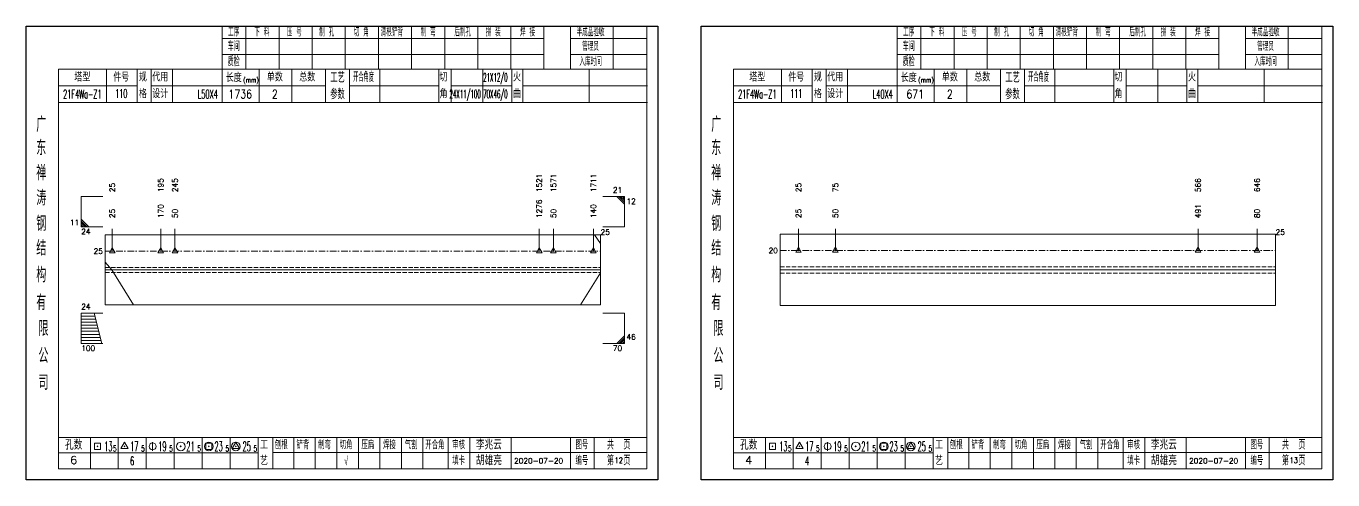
# Model space of a CAD drawing. Extents: x 1310 to 15542, y -76 to 8381.
# Drawn here: x 4950 to 5554, y 5794 to 6004 of the extents above; entities that cross this region are included whole.
import ezdxf
from ezdxf.enums import TextEntityAlignment as Align

# ---------------------------------------------------------------- set-up
doc = ezdxf.new("R2010")
doc.units = 0
doc.header["$MEASUREMENT"] = 0
doc.linetypes.add('一点画线', pattern=[5.2, 3, -1, 0.2, -1])
doc.linetypes.add('虚线', pattern=[2.75, 2, -0.75])
doc.layers.get('0').update_dxf_attribs({"linetype": 'CONTINUOUS', "lineweight": 25})
for name, color, linetype, lineweight in [('1', 7, 'CONTINUOUS', 25), ('4', 7, 'CONTINUOUS', 25), ('5', 7, 'CONTINUOUS', 25)]:
    doc.layers.add(name, color=color, linetype=linetype, lineweight=lineweight)
doc.styles.get("Standard").update_dxf_attribs({"font": 'simplex.shx', "width": 0.7, "height": 3, "bigfont": 'gbhzfs.shx'})

# ---------------------------------------------------------------- blocks, each defined once
blk = doc.blocks.new('孔17.5')
at = {"layer": '5', "color": 7, "linetype": 'Continuous', "lineweight": 13}
for p, q in [((0, 1), (-0.866, -0.5)), ((-0.1, -0.1), (0.1, 0.1)), ((0.1, -0.1), (-0.1, 0.1)), ((0.866, -0.5), (0, 1)), ((-0.866, -0.5), (0.866, -0.5))]:
    blk.add_line(p, q, dxfattribs=at)
blk = doc.blocks.new('CTJGK')
at = {"color": 6, "linetype": 'Continuous'}
for p, q in [((0, 209.97), (292.13, 209.97)), ((0, 0), (0, 209.97)), ((292.13, 209.97), (292.13, 0)), ((292.13, 0), (0, 0))]:
    blk.add_line(p, q, dxfattribs=at)

msp = doc.modelspace()

# ---------------------------------------------------------------- linework, layer by layer
at = {"color": 7, "linetype": 'Continuous', "lineweight": 13}
for p, q in [((4975.352, 5924.824), (4985.352, 5924.824)), ((4975.352, 5910.824), (4975.352, 5924.824)), ((5226.482, 5924.824), (5216.482, 5924.824)), ((5222.982, 5924.824), (5226.482, 5921.324)), ((5223.857, 5924.824), (5226.482, 5922.199)), ((5224.732, 5924.824), (5226.482, 5923.074)), ((5225.607, 5924.824), (5226.482, 5923.949)), ((5226.482, 5910.824), (5226.482, 5924.824)), ((4978.852, 5910.824), (4975.352, 5914.324)), ((4977.977, 5910.824), (4975.352, 5913.449)), ((4977.102, 5910.824), (4975.352, 5912.574)), ((4976.227, 5910.824), (4975.352, 5911.699)), ((4975.352, 5910.824), (4985.352, 5910.824)), ((4989.651, 5899.524), (4989.651, 5909.824)), ((5012.089, 5899.524), (5012.089, 5909.824)), ((5018.689, 5899.524), (5018.689, 5909.824)), ((5187.104, 5899.524), (5187.104, 5909.824)), ((5193.704, 5899.524), (5193.704, 5909.824)), ((5212.182, 5899.524), (5212.182, 5909.824)), ((5226.482, 5910.824), (5216.482, 5910.824)), ((5307.019, 5899.824), (5307.019, 5909.824)), ((5324.092, 5899.824), (5324.092, 5909.824)), ((5491.757, 5899.824), (5491.757, 5909.824)), ((5519.075, 5899.824), (5519.075, 5909.824)), ((5215.482, 5903.136), (5212.71, 5907.024)), ((4986.352, 5894.388), (4989.519, 5890.824)), ((4989.519, 5890.824), (4999.55, 5874.624)), ((5215.482, 5889.528), (5206.243, 5874.624)), ((4975.352, 5870.824), (4985.352, 5870.824)), ((4975.352, 5870.824), (4975.352, 5856.824)), ((4975.352, 5869.424), (4981.702, 5869.424)), ((4975.352, 5868.024), (4982.052, 5868.024)), ((4981.352, 5870.824), (4984.852, 5856.824)), ((5226.482, 5870.824), (5216.482, 5870.824)), ((5226.482, 5870.824), (5226.482, 5856.824)), ((4975.352, 5866.624), (4982.402, 5866.624)), ((4975.352, 5865.224), (4982.752, 5865.224)), ((4975.352, 5863.824), (4983.102, 5863.824)), ((4975.352, 5862.424), (4983.452, 5862.424)), ((4975.352, 5861.024), (4983.802, 5861.024)), ((4975.352, 5859.624), (4984.152, 5859.624)), ((4975.352, 5858.224), (4984.502, 5858.224)), ((4975.352, 5856.824), (4985.352, 5856.824)), ((5226.482, 5856.824), (5216.482, 5856.824)), ((5222.982, 5856.824), (5226.482, 5860.324)), ((5223.857, 5856.824), (5226.482, 5859.449)), ((5224.732, 5856.824), (5226.482, 5858.574)), ((5225.607, 5856.824), (5226.482, 5857.699))]:
    msp.add_line(p, q, dxfattribs=at)
at = {"color": 7, "linetype": 'Continuous', "lineweight": 18}
for p, q in [((4986.352, 5907.024), (4986.352, 5874.624)), ((4986.352, 5907.024), (5215.482, 5907.024)), ((5215.482, 5907.024), (5215.482, 5874.624)), ((5298.482, 5907.324), (5298.482, 5874.324)), ((5298.482, 5907.324), (5527.612, 5907.324)), ((5527.612, 5907.324), (5527.612, 5874.324)), ((4986.352, 5890.824), (5215.482, 5890.824)), ((5298.482, 5890.824), (5527.612, 5890.824))]:
    msp.add_line(p, q, dxfattribs=at)
at = {"color": 3, "linetype": '一点画线', "lineweight": 13}
for p, q in [((4986.352, 5899.524), (5215.482, 5899.524)), ((5298.482, 5899.824), (5527.612, 5899.824))]:
    msp.add_line(p, q, dxfattribs=at)
at = {"color": 1, "linetype": '虚线', "lineweight": 18}
for p, q in [((4986.352, 5892.024), (5215.482, 5892.024)), ((5298.482, 5892.324), (5527.612, 5892.324)), ((4986.352, 5889.624), (5215.482, 5889.624)), ((5298.482, 5889.324), (5527.612, 5889.324))]:
    msp.add_line(p, q, dxfattribs=at)
at = {"layer": '1', "color": 7, "linetype": 'Continuous', "lineweight": 18}
for p, q in [((4986.352, 5874.624), (5215.482, 5874.624)), ((5298.482, 5874.324), (5527.612, 5874.324))]:
    msp.add_line(p, q, dxfattribs=at)
at = {"layer": '4', "color": 1, "linetype": 'Continuous', "lineweight": 18}
for p, q in [((4949.852, 6003.651), (4949.852, 5793.681)), ((5241.982, 6003.651), (4949.852, 6003.651)), ((5040.482, 6003.651), (5040.482, 5983.811)), ((5051.512, 6003.651), (5051.512, 5983.791)), ((5066.822, 6003.651), (5066.822, 5983.791)), ((5082.142, 6003.651), (5082.142, 5983.791)), ((5097.452, 6003.651), (5097.452, 5983.791)), ((5112.762, 6003.651), (5112.762, 5983.791)), ((5128.072, 6003.651), (5128.072, 5983.791)), ((5143.392, 6003.651), (5143.392, 5983.791)), ((5158.702, 6003.651), (5158.702, 5983.791)), ((5174.012, 6003.651), (5174.012, 5983.791)), ((5189.322, 6003.651), (5189.322, 5983.811)), ((5189.322, 6003.651), (5189.322, 5983.791)), ((5201.602, 6003.651), (5201.602, 5983.791)), ((5221.352, 6003.651), (5221.352, 5983.791)), ((5236.932, 6003.651), (5236.932, 5983.791)), ((5241.982, 5973.851), (5241.982, 6003.651)), ((5261.982, 6003.651), (5261.982, 5793.681)), ((5554.112, 6003.651), (5261.982, 6003.651)), ((5352.612, 6003.651), (5352.612, 5983.811)), ((5363.642, 6003.651), (5363.642, 5983.791)), ((5378.952, 6003.651), (5378.952, 5983.791)), ((5394.272, 6003.651), (5394.272, 5983.791)), ((5409.582, 6003.651), (5409.582, 5983.791)), ((5424.892, 6003.651), (5424.892, 5983.791)), ((5440.202, 6003.651), (5440.202, 5983.791)), ((5455.522, 6003.651), (5455.522, 5983.791)), ((5470.832, 6003.651), (5470.832, 5983.791)), ((5486.142, 6003.651), (5486.142, 5983.791)), ((5501.452, 6003.651), (5501.452, 5983.811)), ((5501.452, 6003.651), (5501.452, 5983.791)), ((5513.732, 6003.651), (5513.732, 5983.791)), ((5533.482, 6003.651), (5533.482, 5983.791)), ((5549.062, 6003.651), (5549.062, 5983.791)), ((5554.112, 5973.851), (5554.112, 6003.651)), ((5189.322, 5997.921), (5040.482, 5997.921)), ((5236.932, 5997.921), (5201.602, 5997.921)), ((5501.452, 5997.921), (5352.612, 5997.921)), ((5549.062, 5997.921), (5513.732, 5997.921)), ((5189.322, 5990.441), (5040.482, 5990.441)), ((5236.932, 5990.441), (5201.602, 5990.441)), ((5501.452, 5990.441), (5352.612, 5990.441)), ((5549.062, 5990.441), (5513.732, 5990.441)), ((4964.862, 5983.791), (4964.862, 5798.731)), ((5236.932, 5983.791), (4964.862, 5983.791)), ((4986.982, 5983.801), (4986.982, 5968.381)), ((5001.132, 5968.381), (5001.132, 5983.791)), ((5007.632, 5968.381), (5007.632, 5983.791)), ((5017.502, 5983.791), (5017.502, 5968.381)), ((5040.482, 5983.811), (5040.482, 5968.381)), ((5057.602, 5983.791), (5057.602, 5968.381)), ((5072.652, 5983.791), (5072.652, 5968.381)), ((5088.352, 5983.791), (5088.352, 5968.381)), ((5099.412, 5983.791), (5099.412, 5968.381)), ((5113.362, 5983.791), (5113.362, 5968.381)), ((5140.662, 5983.791), (5140.662, 5968.381)), ((5146.422, 5983.791), (5146.422, 5968.381)), ((5161.042, 5983.791), (5161.042, 5968.381)), ((5174.502, 5983.791), (5174.502, 5968.381)), ((5179.492, 5983.791), (5179.492, 5968.381)), ((5210.232, 5983.791), (5210.232, 5968.381)), ((5236.932, 5798.731), (5236.932, 5983.791)), ((5276.992, 5983.791), (5276.992, 5798.731)), ((5549.062, 5983.791), (5276.992, 5983.791)), ((5299.112, 5983.801), (5299.112, 5968.381)), ((5313.262, 5968.381), (5313.262, 5983.791)), ((5319.762, 5968.381), (5319.762, 5983.791)), ((5329.632, 5983.791), (5329.632, 5968.381)), ((5352.612, 5983.811), (5352.612, 5968.381)), ((5369.732, 5983.791), (5369.732, 5968.381)), ((5384.782, 5983.791), (5384.782, 5968.381)), ((5400.482, 5983.791), (5400.482, 5968.381)), ((5411.542, 5983.791), (5411.542, 5968.381)), ((5425.492, 5983.791), (5425.492, 5968.381)), ((5452.792, 5983.791), (5452.792, 5968.381)), ((5458.552, 5983.791), (5458.552, 5968.381)), ((5473.172, 5983.791), (5473.172, 5968.381)), ((5486.632, 5983.791), (5486.632, 5968.381)), ((5491.622, 5983.791), (5491.622, 5968.381)), ((5522.362, 5983.791), (5522.362, 5968.381)), ((5549.062, 5798.731), (5549.062, 5983.791)), ((5001.132, 5976.031), (4964.862, 5976.031)), ((5088.352, 5976.081), (5007.632, 5976.081)), ((5099.412, 5976.081), (5140.662, 5976.081)), ((5146.422, 5976.081), (5174.502, 5976.081)), ((5179.492, 5976.081), (5237.112, 5976.081)), ((5241.982, 5793.681), (5241.982, 5973.851)), ((5313.262, 5976.031), (5276.992, 5976.031)), ((5400.482, 5976.081), (5319.762, 5976.081)), ((5411.542, 5976.081), (5452.792, 5976.081)), ((5458.552, 5976.081), (5486.632, 5976.081)), ((5491.622, 5976.081), (5549.242, 5976.081)), ((5554.112, 5793.681), (5554.112, 5973.851)), ((5237.112, 5968.381), (4964.862, 5968.381)), ((5549.242, 5968.381), (5276.992, 5968.381)), ((4964.862, 5813.261), (5236.932, 5813.261)), ((4979.552, 5813.261), (4979.552, 5798.731)), ((4992.482, 5798.731), (4992.482, 5813.261)), ((5005.412, 5813.261), (5005.412, 5798.731)), ((5018.332, 5798.731), (5018.332, 5813.261)), ((5031.262, 5813.261), (5031.262, 5798.731)), ((5044.192, 5798.731), (5044.192, 5813.261)), ((5057.112, 5798.731), (5057.112, 5813.261)), ((5063.982, 5798.731), (5063.982, 5813.261)), ((5073.642, 5798.731), (5073.642, 5813.261)), ((5083.582, 5798.731), (5083.582, 5813.261)), ((5093.522, 5798.731), (5093.522, 5813.261)), ((5103.472, 5798.731), (5103.472, 5813.261)), ((5113.412, 5798.731), (5113.412, 5813.261)), ((5123.352, 5798.731), (5123.352, 5813.261)), ((5133.302, 5798.731), (5133.302, 5813.261)), ((5144.942, 5798.731), (5144.942, 5813.261)), ((5155.092, 5798.731), (5155.092, 5813.261)), ((5174.152, 5798.731), (5174.152, 5813.261)), ((5201.532, 5798.731), (5201.532, 5813.261)), ((5212.492, 5798.731), (5212.492, 5813.261)), ((5276.992, 5813.261), (5549.062, 5813.261)), ((5291.682, 5813.261), (5291.682, 5798.731)), ((5304.612, 5798.731), (5304.612, 5813.261)), ((5317.542, 5813.261), (5317.542, 5798.731)), ((5330.462, 5798.731), (5330.462, 5813.261)), ((5343.392, 5813.261), (5343.392, 5798.731)), ((5356.322, 5798.731), (5356.322, 5813.261)), ((5369.242, 5798.731), (5369.242, 5813.261)), ((5376.112, 5798.731), (5376.112, 5813.261)), ((5385.772, 5798.731), (5385.772, 5813.261)), ((5395.712, 5798.731), (5395.712, 5813.261)), ((5405.652, 5798.731), (5405.652, 5813.261)), ((5415.602, 5798.731), (5415.602, 5813.261)), ((5425.542, 5798.731), (5425.542, 5813.261)), ((5435.482, 5798.731), (5435.482, 5813.261)), ((5445.432, 5798.731), (5445.432, 5813.261)), ((5457.072, 5798.731), (5457.072, 5813.261)), ((5467.222, 5798.731), (5467.222, 5813.261)), ((5486.282, 5798.731), (5486.282, 5813.261)), ((5513.662, 5798.731), (5513.662, 5813.261)), ((5524.622, 5798.731), (5524.622, 5813.261)), ((5057.112, 5806.131), (4964.862, 5806.131)), ((5063.942, 5806.291), (5236.932, 5806.291)), ((5369.242, 5806.131), (5276.992, 5806.131)), ((5376.072, 5806.291), (5549.062, 5806.291)), ((4964.862, 5798.731), (5236.932, 5798.731)), ((5276.992, 5798.731), (5549.062, 5798.731)), ((4949.852, 5793.681), (5241.982, 5793.681)), ((5261.982, 5793.681), (5554.112, 5793.681))]:
    msp.add_line(p, q, dxfattribs=at)
at = {"layer": '4', "color": 7, "linetype": 'Continuous', "lineweight": 13}
for p, q in [((4981.438, 5807.767), (4981.438, 5810.595)), ((4981.438, 5810.595), (4984.266, 5810.595)), ((4984.266, 5807.767), (4981.438, 5807.767)), ((4982.652, 5808.981), (4983.052, 5809.381)), ((4983.052, 5808.981), (4982.652, 5809.381)), ((4984.266, 5810.595), (4984.266, 5807.767)), ((4995.352, 5811.181), (4993.62, 5808.181)), ((4993.62, 5808.181), (4997.084, 5808.181)), ((4995.152, 5808.981), (4995.552, 5809.381)), ((4995.552, 5808.981), (4995.152, 5809.381)), ((4997.084, 5808.181), (4995.352, 5811.181)), ((5008.352, 5811.181), (5008.352, 5807.181)), ((5021.152, 5808.981), (5021.552, 5809.381)), ((5021.552, 5808.981), (5021.152, 5809.381)), ((5032.938, 5807.767), (5032.938, 5810.595)), ((5032.938, 5810.595), (5035.766, 5810.595)), ((5035.766, 5807.767), (5032.938, 5807.767)), ((5034.152, 5808.981), (5034.552, 5809.381)), ((5034.552, 5808.981), (5034.152, 5809.381)), ((5035.766, 5810.595), (5035.766, 5807.767)), ((5046.852, 5811.181), (5045.12, 5808.181)), ((5045.12, 5808.181), (5048.584, 5808.181)), ((5046.652, 5808.981), (5047.052, 5809.381)), ((5047.052, 5808.981), (5046.652, 5809.381)), ((5048.584, 5808.181), (5046.852, 5811.181)), ((5293.568, 5807.767), (5293.568, 5810.595)), ((5293.568, 5810.595), (5296.396, 5810.595)), ((5296.396, 5807.767), (5293.568, 5807.767)), ((5294.782, 5808.981), (5295.182, 5809.381)), ((5295.182, 5808.981), (5294.782, 5809.381)), ((5296.396, 5810.595), (5296.396, 5807.767)), ((5307.482, 5811.181), (5305.75, 5808.181)), ((5305.75, 5808.181), (5309.214, 5808.181)), ((5307.282, 5808.981), (5307.682, 5809.381)), ((5307.682, 5808.981), (5307.282, 5809.381)), ((5309.214, 5808.181), (5307.482, 5811.181)), ((5320.482, 5811.181), (5320.482, 5807.181)), ((5333.282, 5808.981), (5333.682, 5809.381)), ((5333.682, 5808.981), (5333.282, 5809.381)), ((5345.068, 5807.767), (5345.068, 5810.595)), ((5345.068, 5810.595), (5347.896, 5810.595)), ((5347.896, 5807.767), (5345.068, 5807.767)), ((5346.282, 5808.981), (5346.682, 5809.381)), ((5346.682, 5808.981), (5346.282, 5809.381)), ((5347.896, 5810.595), (5347.896, 5807.767)), ((5358.982, 5811.181), (5357.25, 5808.181)), ((5357.25, 5808.181), (5360.714, 5808.181)), ((5358.782, 5808.981), (5359.182, 5809.381)), ((5359.182, 5808.981), (5358.782, 5809.381)), ((5360.714, 5808.181), (5358.982, 5811.181))]:
    msp.add_line(p, q, dxfattribs=at)
for centre, radius in [((5008.352, 5809.181), 1.6), ((5021.352, 5809.181), 2), ((5034.352, 5809.181), 2), ((5046.852, 5809.181), 2), ((5320.482, 5809.181), 1.6), ((5333.482, 5809.181), 2), ((5346.482, 5809.181), 2), ((5358.982, 5809.181), 2)]:
    msp.add_circle(centre, radius, dxfattribs=at)

# ---------------------------------------------------------------- block references
at = {"color": 0, "linetype": 'Continuous'}
for p in [(4949.852, 5793.681), (5261.982, 5793.681)]:
    msp.add_blockref('CTJGK', p, dxfattribs=at)
at = {"color": 8, "linetype": 'Continuous', "lineweight": 9, "xscale": 1.5, "yscale": 1.5, "zscale": 1.5}
for p in [(4989.651, 5899.524), (5012.089, 5899.524), (5018.689, 5899.524), (5187.104, 5899.524), (5193.704, 5899.524), (5212.182, 5899.524), (5307.019, 5899.824), (5324.092, 5899.824), (5491.757, 5899.824), (5519.075, 5899.824)]:
    msp.add_blockref('孔17.5', p, dxfattribs=at)

# ---------------------------------------------------------------- texts
at = {"color": 7, "linetype": 'Continuous', "lineweight": 13}
for s, p in [('1521', (5187.104, 5926.824)), ('1571', (5193.704, 5926.824)), ('1711', (5212.182, 5926.824)), ('25', (4989.651, 5926.824)), ('195', (5012.089, 5926.824)), ('245', (5018.689, 5926.824)), ('25', (5307.019, 5926.824)), ('75', (5324.092, 5926.824)), ('566', (5491.757, 5926.824)), ('646', (5519.075, 5926.824))]:
    msp.add_text(s, height=2.5, rotation=90, dxfattribs=at).set_placement(p, align=Align.MIDDLE_LEFT)
for s, p in [('21', (5225.482, 5925.824)), ('11', (4974.352, 5910.824))]:
    msp.add_text(s, height=2.5, dxfattribs=at).set_placement(p, align=Align.BOTTOM_RIGHT)
at = {"color": 8, "linetype": 'Continuous', "lineweight": 9}
for s, p in [('1276', (5187.104, 5914.824)), ('25', (4989.651, 5914.824)), ('170', (5012.089, 5914.824)), ('50', (5018.689, 5914.824)), ('50', (5193.704, 5914.824)), ('140', (5212.182, 5914.824)), ('25', (5307.019, 5914.824)), ('50', (5324.092, 5914.824)), ('491', (5491.757, 5914.824)), ('80', (5519.075, 5914.824))]:
    msp.add_text(s, height=2.5, rotation=90, dxfattribs=at).set_placement(p, align=Align.MIDDLE_LEFT)
at = {"color": 7, "linetype": 'Continuous', "lineweight": 13}
for s, p in [('12', (5227.482, 5923.824)), ('24', (4975.352, 5909.824)), ('100', (4975.352, 5855.824))]:
    msp.add_text(s, height=2.5, dxfattribs=at).set_placement(p, align=Align.TOP_LEFT)
for p in [(5215.482, 5908.324), (5527.612, 5908.324)]:
    msp.add_text('25', height=2.5, dxfattribs=at).set_placement(p, align=Align.MIDDLE_LEFT)
for s, p in [('25', (4985.352, 5899.524)), ('20', (5297.482, 5899.824))]:
    msp.add_text(s, height=2.5, dxfattribs=at).set_placement(p, align=Align.MIDDLE_RIGHT)
for s, p in [('24', (4975.352, 5871.824)), ('46', (5227.482, 5857.824))]:
    msp.add_text(s, height=2.5, dxfattribs=at).set_placement(p, align=Align.BOTTOM_LEFT)
msp.add_text('70', height=2.5, dxfattribs=at).set_placement((5225.482, 5855.824), align=Align.TOP_RIGHT)
at = {"layer": '4', "color": 1, "linetype": 'Continuous', "lineweight": 25}
for s, height, width, p in [('工序', 3.7, 0.7, (5045.852, 6000.781)), ('下 料', 3.7, 0.7, (5058.852, 6000.781)), ('压 号', 3.7, 0.7, (5073.852, 6000.781)), ('制 孔', 3.7, 0.7, (5088.852, 6000.781)), ('切 角', 3.7, 0.7, (5104.852, 6000.781)), ('清根铲背 ', 3.7, 0.7, (5119.852, 6000.781)), (' 制 弯', 3.7, 0.7, (5134.852, 6000.781)), (' 后制孔', 3.7, 0.7, (5150.852, 6000.781)), ('拼 装', 3.7, 0.7, (5165.852, 6000.781)), (' 焊 接', 3.7, 0.7, (5180.852, 6000.781)), ('半成品验收', 3.7, 0.7, (5210.852, 6000.781)), ('工序', 3.7, 0.7, (5357.982, 6000.781)), ('下 料', 3.7, 0.7, (5370.982, 6000.781)), ('压 号', 3.7, 0.7, (5385.982, 6000.781)), ('制 孔', 3.7, 0.7, (5400.982, 6000.781)), ('切 角', 3.7, 0.7, (5416.982, 6000.781)), ('清根铲背 ', 3.7, 0.7, (5431.982, 6000.781)), (' 制 弯', 3.7, 0.7, (5446.982, 6000.781)), (' 后制孔', 3.7, 0.7, (5462.982, 6000.781)), ('拼 装', 3.7, 0.7, (5477.982, 6000.781)), (' 焊 接', 3.7, 0.7, (5492.982, 6000.781)), ('半成品验收', 3.7, 0.7, (5522.982, 6000.781)), ('车间', 4, 0.7, (5045.852, 5994.181)), ('管理员', 3.7, 0.7, (5210.852, 5994.181)), ('车间', 4, 0.7, (5357.982, 5994.181)), ('管理员', 3.7, 0.7, (5522.982, 5994.181)), ('质检', 4, 0.7, (5045.852, 5987.121)), ('入库时间', 3.7, 0.7, (5210.852, 5987.121)), ('质检', 4, 0.7, (5357.982, 5987.121)), ('入库时间', 3.7, 0.7, (5522.982, 5987.121)), ('工艺', 4.8, 0.7, (5093.852, 5979.941)), ('开合角度', 4, 0.6, (5105.852, 5979.941)), ('21X12/0', 3.8, 0.4, (5166.852, 5979.941)), ('工艺', 4.8, 0.7, (5405.982, 5979.941)), ('开合角度', 4, 0.6, (5417.982, 5979.941)), ('(mm)', 2.24, 0.7, (5053.852, 5978.681)), ('(mm)', 2.24, 0.7, (5365.982, 5978.681)), ('21F4Wa-Z1', 4, 0.5, (4975.852, 5972.201)), ('110', 4, 0.5, (4993.852, 5972.451)), ('L50X4', 4, 0.5, (5033.852, 5972.181)), ('1736', 4, 0.8, (5048.852, 5972.231)), ('2', 4, 0.8, (5064.852, 5972.231)), ('参数', 4.8, 0.7, (5093.852, 5972.231)), ('24X11/100', 3.8, 0.4, (5152.852, 5972.231)), ('70X46/0', 3.8, 0.4, (5166.852, 5972.231)), ('21F4Wa-Z1', 4, 0.5, (5287.982, 5972.201)), ('111', 4, 0.5, (5305.982, 5972.451)), ('L40X4', 4, 0.5, (5345.982, 5972.181)), ('671', 4, 0.8, (5360.982, 5972.231)), ('2', 4, 0.8, (5376.982, 5972.231)), ('参数', 4.8, 0.7, (5405.982, 5972.231)), ('广', 6.96, 0.7, (4956.852, 5958.151)), ('广', 6.96, 0.7, (5268.982, 5958.151)), ('东', 6.96, 0.7, (4956.852, 5947.361)), ('东', 6.96, 0.7, (5268.982, 5947.361)), ('禅', 6.96, 0.7, (4956.852, 5935.771)), ('禅', 6.96, 0.7, (5268.982, 5935.771)), ('涛', 6.96, 0.7, (4956.852, 5924.171)), ('涛', 6.96, 0.7, (5268.982, 5924.171)), ('钢', 6.96, 0.7, (4956.852, 5912.281)), ('钢', 6.96, 0.7, (5268.982, 5912.281)), ('结', 6.96, 0.7, (4956.852, 5900.971)), ('结', 6.96, 0.7, (5268.982, 5900.971)), ('构', 6.96, 0.7, (4956.852, 5888.591)), ('构', 6.96, 0.7, (5268.982, 5888.591)), ('有', 6.96, 0.7, (4956.852, 5875.781)), ('有', 6.96, 0.7, (5268.982, 5875.781)), ('限', 6.96, 0.7, (4957.852, 5863.781)), ('限', 6.96, 0.7, (5269.982, 5863.781)), ('公', 6.96, 0.7, (4957.852, 5851.241)), ('公', 6.96, 0.7, (5269.982, 5851.241)), ('司', 6.96, 0.7, (4957.852, 5838.761)), ('司', 6.96, 0.7, (5269.982, 5838.761)), ('13', 4.47, 0.5, (4987.852, 5809.181)), ('5', 2.68, 0.6, (4990.852, 5808.181)), ('17', 4.47, 0.5, (4999.852, 5809.181)), ('5', 2.68, 0.6, (5003.852, 5808.181)), ('19', 4.47, 0.5, (5012.852, 5809.181)), ('5', 2.68, 0.6, (5016.852, 5808.181)), ('21', 4.47, 0.5, (5025.852, 5809.181)), ('5', 2.68, 0.6, (5029.852, 5808.181)), ('23', 4.47, 0.5, (5038.852, 5809.181)), ('5', 2.68, 0.6, (5042.852, 5808.181)), ('25', 4.47, 0.5, (5051.852, 5809.181)), ('5', 2.68, 0.6, (5055.852, 5808.181)), ('刨根', 3.7, 0.8, (5067.852, 5809.781)), ('铲背', 3.7, 0.8, (5077.852, 5809.781)), ('制弯', 3.7, 0.8, (5087.852, 5809.781)), ('切角', 3.7, 0.8, (5097.852, 5809.781)), ('压扁', 3.7, 0.8, (5107.852, 5809.781)), ('焊接', 3.7, 0.8, (5117.852, 5809.781)), ('气割', 3.7, 0.8, (5127.852, 5809.781)), ('开合角', 3.7, 0.8, (5138.852, 5809.781)), ('审核', 3.7, 0.8, (5149.852, 5809.781)), ('图号', 3.7, 0.8, (5206.852, 5809.781)), ('共  页', 4, 0.8, (5223.852, 5809.781)), ('13', 4.47, 0.5, (5299.982, 5809.181)), ('5', 2.68, 0.6, (5302.982, 5808.181)), ('17', 4.47, 0.5, (5311.982, 5809.181)), ('5', 2.68, 0.6, (5315.982, 5808.181)), ('19', 4.47, 0.5, (5324.982, 5809.181)), ('5', 2.68, 0.6, (5328.982, 5808.181)), ('21', 4.47, 0.5, (5337.982, 5809.181)), ('5', 2.68, 0.6, (5341.982, 5808.181)), ('23', 4.47, 0.5, (5350.982, 5809.181)), ('5', 2.68, 0.6, (5354.982, 5808.181)), ('25', 4.47, 0.5, (5363.982, 5809.181)), ('5', 2.68, 0.6, (5367.982, 5808.181)), ('刨根', 3.7, 0.8, (5379.982, 5809.781)), ('铲背', 3.7, 0.8, (5389.982, 5809.781)), ('制弯', 3.7, 0.8, (5399.982, 5809.781)), ('切角', 3.7, 0.8, (5409.982, 5809.781)), ('压扁', 3.7, 0.8, (5419.982, 5809.781)), ('焊接', 3.7, 0.8, (5429.982, 5809.781)), ('气割', 3.7, 0.8, (5439.982, 5809.781)), ('开合角', 3.7, 0.8, (5450.982, 5809.781)), ('审核', 3.7, 0.8, (5461.982, 5809.781)), ('图号', 3.7, 0.8, (5518.982, 5809.781)), ('共  页', 4, 0.8, (5535.982, 5809.781)), ('6', 4, 0.5, (4998.852, 5802.431)), ('√', 4, 0.6, (5097.852, 5802.511)), ('填卡', 3.7, 0.8, (5149.852, 5802.511)), ('编号', 3.7, 0.8, (5206.852, 5802.511)), ('第  页', 4, 0.8, (5223.852, 5802.511)), ('4', 4, 0.5, (5310.982, 5802.431)), ('填卡', 3.7, 0.8, (5461.982, 5802.511)), ('编号', 3.7, 0.8, (5518.982, 5802.511)), ('第  页', 4, 0.8, (5535.982, 5802.511))]:
    msp.add_text(s, height=height, dxfattribs=dict(at, width=width)).set_placement(p, align=Align.MIDDLE_CENTER)
for s, height, p in [('单数', 3.7, (5064.852, 5979.941)), ('总数', 3.7, (5079.852, 5979.941)), ('单数', 3.7, (5376.982, 5979.941)), ('总数', 3.7, (5391.982, 5979.941)), ('塔型', 3.7, (4975.852, 5979.911)), ('件号', 3.7, (4993.852, 5979.911)), ('规', 3.7, (5003.852, 5979.941)), ('代用', 3.7, (5011.852, 5979.941)), ('长度', 3.7, (5045.852, 5979.681)), ('切', 3.7, (5142.852, 5979.941)), ('火', 3.7, (5176.852, 5979.941)), ('塔型', 3.7, (5287.982, 5979.911)), ('件号', 3.7, (5305.982, 5979.911)), ('规', 3.7, (5315.982, 5979.941)), ('代用', 3.7, (5323.982, 5979.941)), ('长度', 3.7, (5357.982, 5979.681)), ('切', 3.7, (5454.982, 5979.941)), ('火', 3.7, (5488.982, 5979.941)), ('格', 3.7, (5003.852, 5972.231)), ('设计', 3.7, (5011.852, 5972.231)), ('角', 3.7, (5142.852, 5972.231)), ('曲', 3.7, (5176.852, 5972.231)), ('格', 3.7, (5315.982, 5972.231)), ('设计', 3.7, (5323.982, 5972.231)), ('角', 3.7, (5454.982, 5972.231)), ('曲', 3.7, (5488.982, 5972.231)), ('孔数', 4, (4971.852, 5809.701)), ('工', 3.7, (5059.852, 5809.781)), ('李兆云', 4, (5163.852, 5809.781)), ('孔数', 4, (5283.982, 5809.701)), ('工', 3.7, (5371.982, 5809.781)), ('李兆云', 4, (5475.982, 5809.781)), ('6', 3.7, (4971.852, 5802.871)), ('艺', 3.7, (5059.852, 5802.431)), ('胡雄亮', 4, (5163.852, 5802.511)), ('2020-07-20', 2.5, (5186.852, 5802.511)), ('4', 3.7, (5283.982, 5802.871)), ('艺', 3.7, (5371.982, 5802.431)), ('胡雄亮', 4, (5475.982, 5802.511)), ('2020-07-20', 2.5, (5498.982, 5802.511))]:
    msp.add_text(s, height=height, dxfattribs=at).set_placement(p, align=Align.MIDDLE_CENTER)
at = {"layer": '4', "color": 6, "linetype": 'Continuous', "lineweight": 25, "width": 0.8}
for s, p in [('12', (5223.877, 5802.739)), ('13', (5536.007, 5802.739))]:
    msp.add_text(s, height=2.5, dxfattribs=at).set_placement(p, align=Align.MIDDLE_CENTER)

doc.saveas('drawing.dxf')
